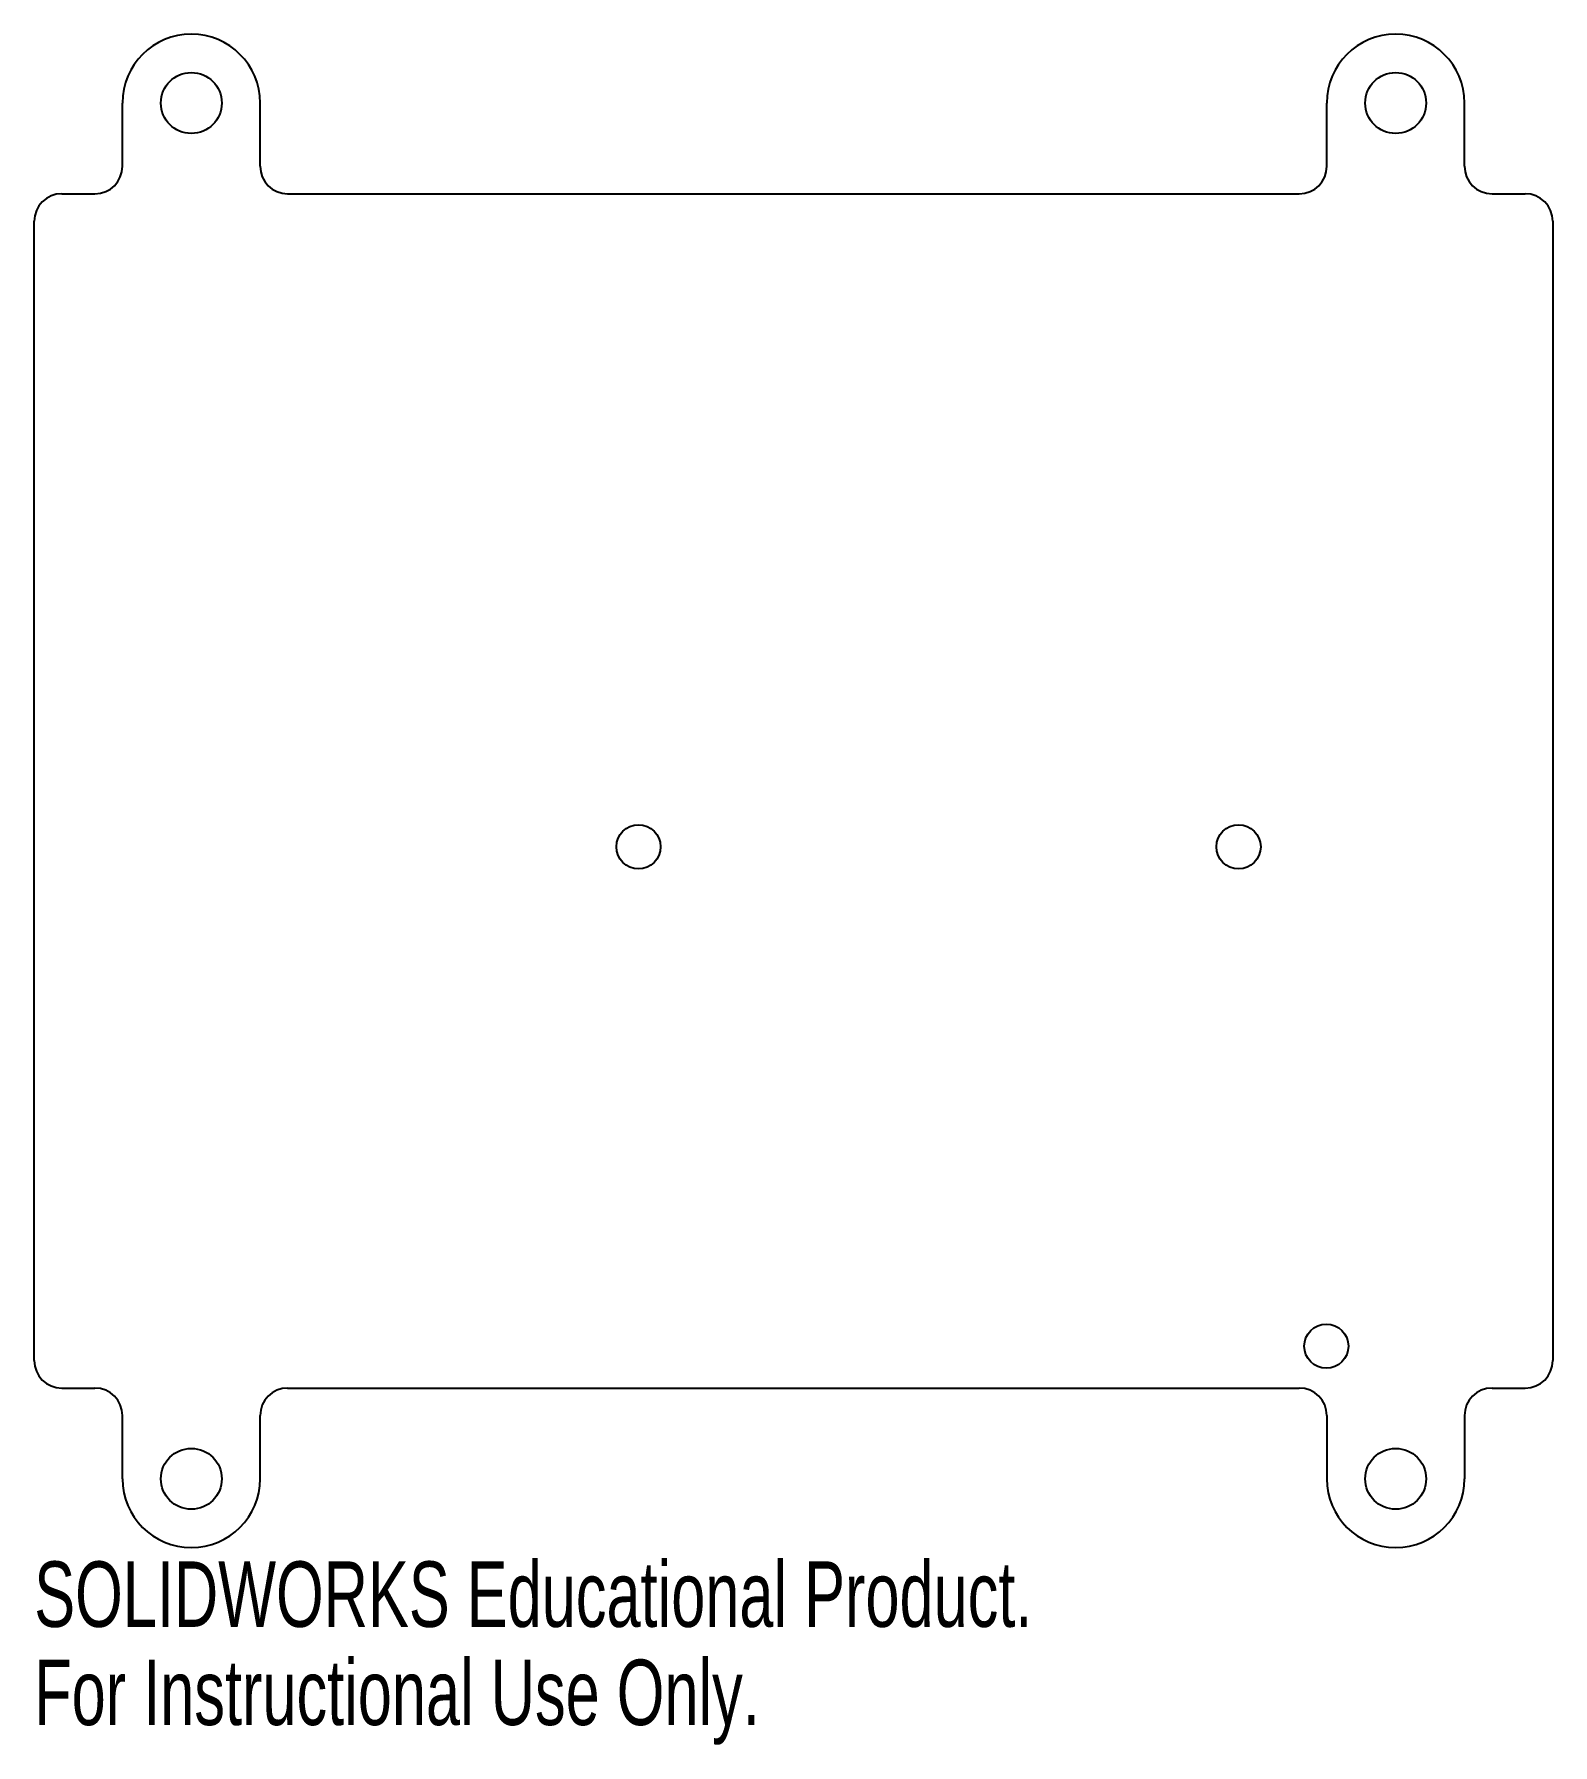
# Model space of a CAD drawing. Header units: inches. Extents: x -1.57 to 2.84, y -2.78 to 2.19.
import ezdxf

# ---------------------------------------------------------------- set-up
doc = ezdxf.new("R2010")
doc.units = ezdxf.units.IN
doc.header["$MEASUREMENT"] = 0
doc.styles.add('SLDTEXTSTYLE0', font='TXT', dxfattribs={"width": 0.7})

msp = doc.modelspace()

# ---------------------------------------------------------------- linework, layer by layer
at = {"color": 7, "linetype": 'Continuous', "lineweight": 25}
for p, q in [((-1.3143, 1.8104), (-1.3143, 1.9942)), ((-0.9143, 1.8104), (-0.9143, 1.9942)), ((2.1857, 1.8104), (2.1857, 1.9942)), ((2.5857, 1.8104), (2.5857, 1.9942)), ((-1.4908, 1.7304), (-1.3943, 1.7304)), ((-0.8343, 1.7304), (2.1057, 1.7304)), ((2.6657, 1.7304), (2.7623, 1.7304)), ((-1.5708, -1.662), (-1.5708, 1.6504)), ((2.8423, 1.6504), (2.8423, -1.662)), ((-1.4908, -1.742), (-1.3943, -1.742)), ((-0.8343, -1.742), (2.1057, -1.742)), ((2.6657, -1.742), (2.7623, -1.742)), ((-1.3143, -2.0058), (-1.3143, -1.822)), ((-0.9143, -2.0058), (-0.9143, -1.822)), ((2.1857, -1.822), (2.1857, -2.0058)), ((2.5857, -1.822), (2.5857, -2.0058))]:
    msp.add_line(p, q, dxfattribs=at)
for centre, radius in [((-1.1143, 1.9942), 0.0885), ((2.3857, 1.9942), 0.0885), ((0.1852, -0.1682), 0.0642), ((1.9292, -0.1682), 0.0642), ((2.1842, -1.6202), 0.0642), ((-1.1143, -2.0058), 0.0885), ((2.3857, -2.0058), 0.0885)]:
    msp.add_circle(centre, radius, dxfattribs=at)
for centre, radius, start, end in [((-1.1143, 1.9942), 0.2, 0, 180), ((2.3857, 1.9942), 0.2, 0, 180), ((-1.3943, 1.8104), 0.08, 270, 0), ((-0.8343, 1.8104), 0.08, 180, 270), ((2.1057, 1.8104), 0.08, 270, 0), ((2.6657, 1.8104), 0.08, 180, 270), ((-1.4908, 1.6504), 0.08, 90, 180), ((2.7623, 1.6504), 0.08, 0, 90), ((-1.4908, -1.662), 0.08, 180, 270), ((2.7623, -1.662), 0.08, 270, 0), ((-1.3943, -1.822), 0.08, 0, 90), ((-0.8343, -1.822), 0.08, 90, 180), ((2.1057, -1.822), 0.08, 0, 90), ((2.6657, -1.822), 0.08, 90, 180), ((-1.1143, -2.0058), 0.2, 180, 0), ((2.3857, -2.0058), 0.2, 180, 0)]:
    msp.add_arc(centre, radius, start, end, dxfattribs=at)

# ---------------------------------------------------------------- texts
at = {"color": 7, "linetype": 'Continuous', "char_height": 0.1903, "attachment_point": 1, "style": 'SLDTEXTSTYLE0'}
for s, insert in [('SOLIDWORKS Educational Product.', (-1.5708, -2.2459)), ('For Instructional Use Only.', (-1.5708, -2.5314))]:
    msp.add_mtext(s, dxfattribs=dict(at, insert=insert))

doc.saveas('drawing.dxf')
